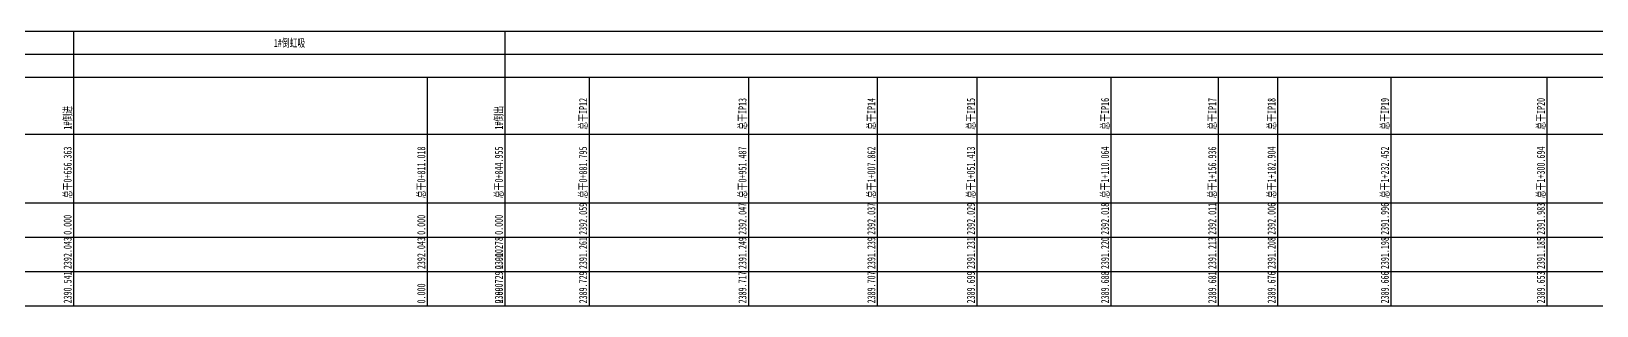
# Model space of a CAD drawing. Header units: metres. Extents: x -40 to 10883, y -681 to 2393.
# Drawn here: x 638 to 1322, y 0 to 120 of the extents above; entities that cross this region are included whole.
import ezdxf
from ezdxf.enums import TextEntityAlignment as Align

# ---------------------------------------------------------------- set-up
doc = ezdxf.new("R2010")
doc.units = ezdxf.units.M
doc.layers.add('纵断面_文字标注', color=7, linetype='Continuous')
doc.layers.add('纵断面_表格线框', color=7, linetype='Continuous')
doc.styles.get("Standard").update_dxf_attribs({"font": '', "width": 0.7})
doc.styles.get('Standard').set_extended_font_data('仿宋')

msp = doc.modelspace()

# ---------------------------------------------------------------- linework, layer by layer
at = {"layer": '纵断面_表格线框'}
for p, q in [((0, 120), (10862.79, 120)), ((656.36, 0), (656.36, 120)), ((844.96, 0), (844.96, 120)), ((0, 110), (10862.79, 110)), ((0, 100), (10862.79, 100)), ((811.02, 0), (811.02, 100)), ((844.96, 0), (844.96, 100)), ((881.79, 0), (881.79, 100)), ((951.49, 0), (951.49, 100)), ((1007.86, 0), (1007.86, 100)), ((1051.41, 0), (1051.41, 100)), ((1110.06, 0), (1110.06, 100)), ((1156.94, 0), (1156.94, 100)), ((1182.9, 0), (1182.9, 100)), ((1232.45, 0), (1232.45, 100)), ((1300.69, 0), (1300.69, 100)), ((0, 75), (10862.79, 75)), ((0, 45), (10862.79, 45)), ((0, 30), (10862.79, 30)), ((0, 15), (10862.79, 15)), ((0, 0), (10862.79, 0))]:
    msp.add_line(p, q, dxfattribs=at)

# ---------------------------------------------------------------- texts
at = {"layer": '纵断面_文字标注', "width": 0.7}
msp.add_text('1#倒虹吸', height=3.5, dxfattribs=at).set_placement((750.66, 115), align=Align.MIDDLE)
for s, p in [('总干IP12', (880.79, 77)), ('总干IP13', (950.49, 77)), ('总干IP14', (1006.86, 77)), ('总干IP15', (1050.41, 77)), ('总干IP16', (1109.06, 77)), ('总干IP17', (1155.94, 77)), ('总干IP18', (1181.9, 77)), ('总干IP19', (1231.45, 77)), ('总干IP20', (1299.69, 77)), ('1#倒进', (655.36, 77)), ('1#倒出', (843.96, 77)), ('总干0+656.363', (655.36, 47)), ('总干0+811.018', (810.02, 47)), ('总干0+844.955', (843.96, 47)), ('总干0+844.955', (843.96, 47)), ('总干0+881.795', (880.79, 47)), ('总干0+951.487', (950.49, 47)), ('总干1+007.862', (1006.86, 47)), ('总干1+051.413', (1050.41, 47)), ('总干1+110.064', (1109.06, 47)), ('总干1+156.936', (1155.94, 47)), ('总干1+182.904', (1181.9, 47)), ('总干1+232.452', (1231.45, 47)), ('总干1+300.694', (1299.69, 47)), ('2392.059', (880.79, 31)), ('2392.047', (950.49, 31)), ('2392.037', (1006.86, 31)), ('2392.029', (1050.41, 31)), ('2392.018', (1109.06, 31)), ('2392.011', (1155.94, 31)), ('2392.006', (1181.9, 31)), ('2391.996', (1231.45, 31)), ('2391.983', (1299.69, 31)), ('0.000', (655.36, 31)), ('0.000', (810.02, 31)), ('0.000', (843.96, 31)), ('0.000', (843.96, 31)), ('2392.043', (655.36, 16)), ('2392.043', (810.02, 16)), ('2391.278', (843.96, 16)), ('2391.261', (880.79, 16)), ('2391.249', (950.49, 16)), ('2391.239', (1006.86, 16)), ('2391.231', (1050.41, 16)), ('2391.220', (1109.06, 16)), ('2391.213', (1155.94, 16)), ('2391.208', (1181.9, 16)), ('2391.198', (1231.45, 16)), ('2391.185', (1299.69, 16)), ('0.000', (843.96, 16)), ('2390.541', (655.36, 1)), ('2389.729', (843.96, 1)), ('2389.729', (880.79, 1)), ('2389.717', (950.49, 1)), ('2389.707', (1006.86, 1)), ('2389.699', (1050.41, 1)), ('2389.688', (1109.06, 1)), ('2389.681', (1155.94, 1)), ('2389.676', (1181.9, 1)), ('2389.666', (1231.45, 1)), ('2389.653', (1299.69, 1)), ('0.000', (810.02, 1)), ('0.000', (843.96, 1))]:
    msp.add_text(s, height=3.5, rotation=90, dxfattribs=at).set_placement(p)

doc.saveas('drawing.dxf')
